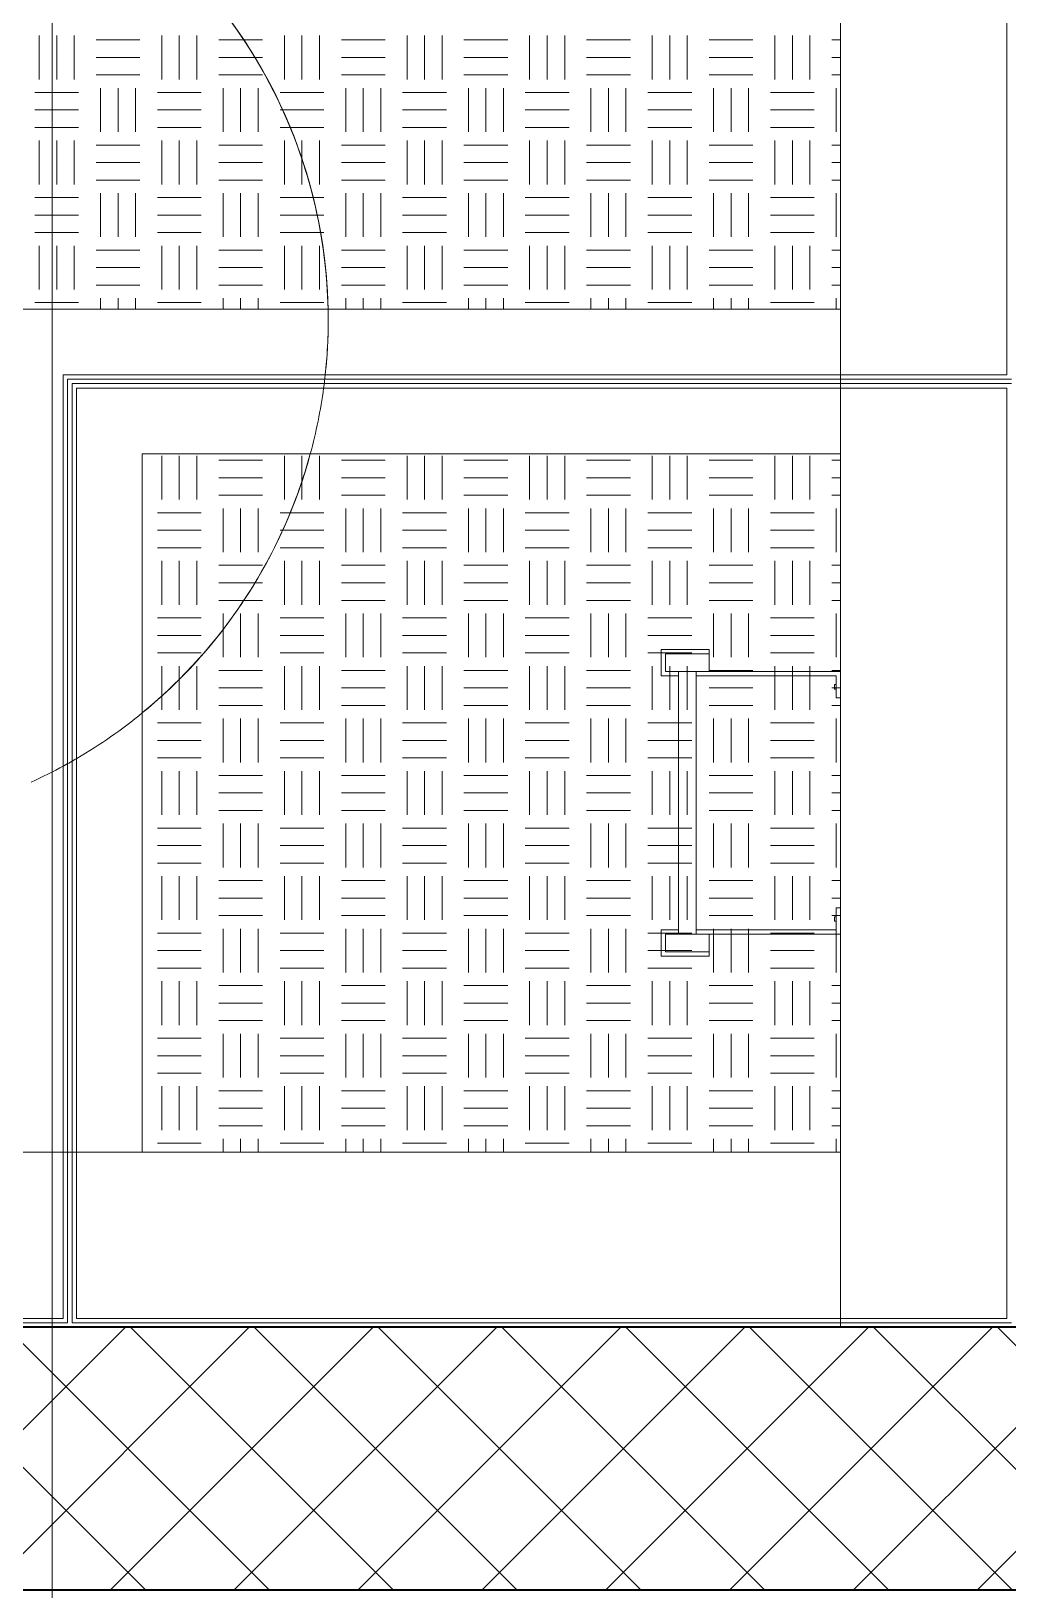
# Model space of a CAD drawing. Extents: x -1907 to 937, y -179 to 966.
# Drawn here: x -422.94 to -400.64, y 218.65 to 254.25 of the extents above; entities that cross this region are included whole.
import ezdxf
from ezdxf.lldxf.tags import DXFTag

# ---------------------------------------------------------------- set-up
doc = ezdxf.new("R2010")
doc.units = 0
doc.layers.get('0').update_dxf_attribs({"lineweight": 13})
for name, color, linetype, lineweight in [('A-DETL-____-HDLN', 7, '_Verdeckte Linien_', 9), ('A-FLOR-____-OTLN', 7, 'Continuous', 9), ('A-FLOR-____-OVHD', 7, 'Strichpunkt - Fein', 9), ('A-GENM-____-OTLN', 7, 'Continuous', 9), ('A-WALL-____-MCUT', 7, 'Continuous', 35), ('A-WALL-____-PATT', 7, 'Continuous', 35), ('M-EQPM-____-OTLN', 7, 'Continuous', 9), ('S-GRID-____-OTLN', 7, 'Continuous', 5), ('Vertikale Erschließung', 7, 'Continuous', 9)]:
    doc.layers.add(name, color=color, linetype=linetype, lineweight=lineweight)
tags = doc.linetypes.add('_Rasterlinie_', pattern=[0.375, 0.2, -0.05, 0.075, -0.05]).pattern_tags.tags
tags[10:11] = [DXFTag(74, 4), DXFTag(75, 0), DXFTag(340, '0'), DXFTag(46, 1.0), DXFTag(50, 0.0), DXFTag(44, 0.0), DXFTag(45, 0.0)]
tags[8:9] = [DXFTag(74, 4), DXFTag(75, 0), DXFTag(340, '0'), DXFTag(46, 1.0), DXFTag(50, 0.0), DXFTag(44, 0.0), DXFTag(45, 0.0)]
tags[6:7] = [DXFTag(74, 4), DXFTag(75, 0), DXFTag(340, '0'), DXFTag(46, 1.0), DXFTag(50, 0.0), DXFTag(44, 0.0), DXFTag(45, 0.0)]
tags[4:5] = [DXFTag(74, 4), DXFTag(75, 0), DXFTag(340, '0'), DXFTag(46, 1.0), DXFTag(50, 0.0), DXFTag(44, 0.0), DXFTag(45, 0.0)]
tags = doc.linetypes.add('_Verdeckte Linien_', pattern=[0.15, 0.1, -0.05]).pattern_tags.tags
tags[6:7] = [DXFTag(74, 4), DXFTag(75, 0), DXFTag(340, '0'), DXFTag(46, 1.0), DXFTag(50, 0.0), DXFTag(44, 0.0), DXFTag(45, 0.0)]
tags[4:5] = [DXFTag(74, 4), DXFTag(75, 0), DXFTag(340, '0'), DXFTag(46, 1.0), DXFTag(50, 0.0), DXFTag(44, 0.0), DXFTag(45, 0.0)]
tags = doc.linetypes.add('Strichpunkt - Fein', pattern=[0.2, 0.1, -0.05, 0, -0.05]).pattern_tags.tags
tags[10:11] = [DXFTag(74, 4), DXFTag(75, 0), DXFTag(340, '0'), DXFTag(46, 1.0), DXFTag(50, 0.0), DXFTag(44, 0.0), DXFTag(45, 0.0)]
tags[8:9] = [DXFTag(74, 4), DXFTag(75, 0), DXFTag(340, '0'), DXFTag(46, 1.0), DXFTag(50, 0.0), DXFTag(44, 0.0), DXFTag(45, 0.0)]
tags[6:7] = [DXFTag(74, 4), DXFTag(75, 0), DXFTag(340, '0'), DXFTag(46, 1.0), DXFTag(50, 0.0), DXFTag(44, 0.0), DXFTag(45, 0.0)]
tags[4:5] = [DXFTag(74, 4), DXFTag(75, 0), DXFTag(340, '0'), DXFTag(46, 1.0), DXFTag(50, 0.0), DXFTag(44, 0.0), DXFTag(45, 0.0)]

# ---------------------------------------------------------------- blocks, each defined once
blk = doc.blocks.new('Referenz-A0UJ2810XE', base_point=(-1920.131, -159.413))
at = {"layer": 'A-DETL-____-HDLN', "color": 0, "linetype": '_Verdeckte Linien_', "ltscale": 0.13}
blk.add_line((-404.461, 224.65), (-404.461, 270.65), dxfattribs=at)
at = {"layer": 'A-FLOR-____-OTLN', "color": 0, "linetype": 'Continuous', "ltscale": 0.13}
for p, q in [((-404.461, 228.65), (-404.461, 270.65)), ((-450.461, 228.65), (-404.461, 228.65))]:
    blk.add_line(p, q, dxfattribs=at)
at = {"layer": 'A-FLOR-____-OVHD', "color": 0, "linetype": 'Strichpunkt - Fein', "ltscale": 0.13}
blk.add_line((-33.561, 224.65), (-797.461, 224.65), dxfattribs=at)
at = {"layer": 'A-GENM-____-OTLN', "color": 0, "linetype": 'Continuous', "ltscale": 0.13}
for p, q in [((-400.661, 274.45), (-400.661, 246.4)), ((-400.661, 246.4), (-400.661, 274.45)), ((-404.461, 270.65), (-404.461, 247.9)), ((-404.461, 247.9), (-404.461, 270.65)), ((-422.761, 253.15), (-422.761, 254.15)), ((-422.361, 253.15), (-422.361, 254.15)), ((-421.961, 253.15), (-421.961, 254.15)), ((-420.461, 254.05), (-421.461, 254.05)), ((-419.961, 253.15), (-419.961, 254.15)), ((-419.561, 253.15), (-419.561, 254.15)), ((-419.161, 253.15), (-419.161, 254.15)), ((-417.661, 254.05), (-418.661, 254.05)), ((-417.161, 253.15), (-417.161, 254.15)), ((-416.761, 253.15), (-416.761, 254.15)), ((-416.361, 253.15), (-416.361, 254.15)), ((-414.861, 254.05), (-415.861, 254.05)), ((-414.361, 253.15), (-414.361, 254.15)), ((-413.961, 253.15), (-413.961, 254.15)), ((-413.561, 253.15), (-413.561, 254.15)), ((-412.061, 254.05), (-413.061, 254.05)), ((-411.561, 253.15), (-411.561, 254.15)), ((-411.161, 253.15), (-411.161, 254.15)), ((-410.761, 253.15), (-410.761, 254.15)), ((-409.261, 254.05), (-410.261, 254.05)), ((-408.761, 253.15), (-408.761, 254.15)), ((-408.361, 253.15), (-408.361, 254.15)), ((-407.961, 253.15), (-407.961, 254.15)), ((-406.461, 254.05), (-407.461, 254.05)), ((-405.961, 253.15), (-405.961, 254.15)), ((-405.561, 253.15), (-405.561, 254.15)), ((-405.161, 253.15), (-405.161, 254.15)), ((-404.461, 254.05), (-404.661, 254.05)), ((-420.461, 253.65), (-421.461, 253.65)), ((-417.661, 253.65), (-418.661, 253.65)), ((-414.861, 253.65), (-415.861, 253.65)), ((-412.061, 253.65), (-413.061, 253.65)), ((-409.261, 253.65), (-410.261, 253.65)), ((-406.461, 253.65), (-407.461, 253.65)), ((-404.461, 253.65), (-404.661, 253.65)), ((-420.461, 253.25), (-421.461, 253.25)), ((-417.661, 253.25), (-418.661, 253.25)), ((-414.861, 253.25), (-415.861, 253.25)), ((-412.061, 253.25), (-413.061, 253.25)), ((-409.261, 253.25), (-410.261, 253.25)), ((-406.461, 253.25), (-407.461, 253.25)), ((-404.461, 253.25), (-404.661, 253.25)), ((-421.861, 252.85), (-422.861, 252.85)), ((-421.361, 251.95), (-421.361, 252.95)), ((-420.961, 251.95), (-420.961, 252.95)), ((-420.561, 251.95), (-420.561, 252.95)), ((-419.061, 252.85), (-420.061, 252.85)), ((-418.561, 251.95), (-418.561, 252.95)), ((-418.161, 251.95), (-418.161, 252.95)), ((-417.761, 251.95), (-417.761, 252.95)), ((-416.261, 252.85), (-417.261, 252.85)), ((-415.761, 251.95), (-415.761, 252.95)), ((-415.361, 251.95), (-415.361, 252.95)), ((-414.961, 251.95), (-414.961, 252.95)), ((-413.461, 252.85), (-414.461, 252.85)), ((-412.961, 251.95), (-412.961, 252.95)), ((-412.561, 251.95), (-412.561, 252.95)), ((-412.161, 251.95), (-412.161, 252.95)), ((-410.661, 252.85), (-411.661, 252.85)), ((-410.161, 251.95), (-410.161, 252.95)), ((-409.761, 251.95), (-409.761, 252.95)), ((-409.361, 251.95), (-409.361, 252.95)), ((-407.861, 252.85), (-408.861, 252.85)), ((-407.361, 251.95), (-407.361, 252.95)), ((-406.961, 251.95), (-406.961, 252.95)), ((-406.561, 251.95), (-406.561, 252.95)), ((-405.061, 252.85), (-406.061, 252.85)), ((-404.561, 251.95), (-404.561, 252.95)), ((-421.861, 252.45), (-422.861, 252.45)), ((-419.061, 252.45), (-420.061, 252.45)), ((-416.261, 252.45), (-417.261, 252.45)), ((-413.461, 252.45), (-414.461, 252.45)), ((-410.661, 252.45), (-411.661, 252.45)), ((-407.861, 252.45), (-408.861, 252.45)), ((-405.061, 252.45), (-406.061, 252.45)), ((-421.861, 252.05), (-422.861, 252.05)), ((-419.061, 252.05), (-420.061, 252.05)), ((-416.261, 252.05), (-417.261, 252.05)), ((-413.461, 252.05), (-414.461, 252.05)), ((-410.661, 252.05), (-411.661, 252.05)), ((-407.861, 252.05), (-408.861, 252.05)), ((-405.061, 252.05), (-406.061, 252.05)), ((-422.761, 250.75), (-422.761, 251.75)), ((-422.361, 250.75), (-422.361, 251.75)), ((-421.961, 250.75), (-421.961, 251.75)), ((-419.961, 250.75), (-419.961, 251.75)), ((-419.561, 250.75), (-419.561, 251.75)), ((-419.161, 250.75), (-419.161, 251.75)), ((-417.161, 250.75), (-417.161, 251.75)), ((-416.761, 250.75), (-416.761, 251.75)), ((-416.361, 250.75), (-416.361, 251.75)), ((-414.361, 250.75), (-414.361, 251.75)), ((-413.961, 250.75), (-413.961, 251.75)), ((-413.561, 250.75), (-413.561, 251.75)), ((-411.561, 250.75), (-411.561, 251.75)), ((-411.161, 250.75), (-411.161, 251.75)), ((-410.761, 250.75), (-410.761, 251.75)), ((-408.761, 250.75), (-408.761, 251.75)), ((-408.361, 250.75), (-408.361, 251.75)), ((-407.961, 250.75), (-407.961, 251.75)), ((-405.961, 250.75), (-405.961, 251.75)), ((-405.561, 250.75), (-405.561, 251.75)), ((-405.161, 250.75), (-405.161, 251.75)), ((-420.461, 251.65), (-421.461, 251.65)), ((-417.661, 251.65), (-418.661, 251.65)), ((-414.861, 251.65), (-415.861, 251.65)), ((-412.061, 251.65), (-413.061, 251.65)), ((-409.261, 251.65), (-410.261, 251.65)), ((-406.461, 251.65), (-407.461, 251.65)), ((-404.461, 251.65), (-404.661, 251.65)), ((-420.461, 251.25), (-421.461, 251.25)), ((-417.661, 251.25), (-418.661, 251.25)), ((-414.861, 251.25), (-415.861, 251.25)), ((-412.061, 251.25), (-413.061, 251.25)), ((-409.261, 251.25), (-410.261, 251.25)), ((-406.461, 251.25), (-407.461, 251.25)), ((-404.461, 251.25), (-404.661, 251.25)), ((-420.461, 250.85), (-421.461, 250.85)), ((-417.661, 250.85), (-418.661, 250.85)), ((-414.861, 250.85), (-415.861, 250.85)), ((-412.061, 250.85), (-413.061, 250.85)), ((-409.261, 250.85), (-410.261, 250.85)), ((-406.461, 250.85), (-407.461, 250.85)), ((-404.461, 250.85), (-404.661, 250.85)), ((-421.861, 250.45), (-422.861, 250.45)), ((-421.361, 249.55), (-421.361, 250.55)), ((-420.961, 249.55), (-420.961, 250.55)), ((-420.561, 249.55), (-420.561, 250.55)), ((-419.061, 250.45), (-420.061, 250.45)), ((-418.561, 249.55), (-418.561, 250.55)), ((-418.161, 249.55), (-418.161, 250.55)), ((-417.761, 249.55), (-417.761, 250.55)), ((-416.261, 250.45), (-417.261, 250.45)), ((-415.761, 249.55), (-415.761, 250.55)), ((-415.361, 249.55), (-415.361, 250.55)), ((-414.961, 249.55), (-414.961, 250.55)), ((-413.461, 250.45), (-414.461, 250.45)), ((-412.961, 249.55), (-412.961, 250.55)), ((-412.561, 249.55), (-412.561, 250.55)), ((-412.161, 249.55), (-412.161, 250.55)), ((-410.661, 250.45), (-411.661, 250.45)), ((-410.161, 249.55), (-410.161, 250.55)), ((-409.761, 249.55), (-409.761, 250.55)), ((-409.361, 249.55), (-409.361, 250.55)), ((-407.861, 250.45), (-408.861, 250.45)), ((-407.361, 249.55), (-407.361, 250.55)), ((-406.961, 249.55), (-406.961, 250.55)), ((-406.561, 249.55), (-406.561, 250.55)), ((-405.061, 250.45), (-406.061, 250.45)), ((-404.561, 249.55), (-404.561, 250.55)), ((-421.861, 250.05), (-422.861, 250.05)), ((-419.061, 250.05), (-420.061, 250.05)), ((-416.261, 250.05), (-417.261, 250.05)), ((-413.461, 250.05), (-414.461, 250.05)), ((-410.661, 250.05), (-411.661, 250.05)), ((-407.861, 250.05), (-408.861, 250.05)), ((-405.061, 250.05), (-406.061, 250.05)), ((-421.861, 249.65), (-422.861, 249.65)), ((-419.061, 249.65), (-420.061, 249.65)), ((-416.261, 249.65), (-417.261, 249.65)), ((-413.461, 249.65), (-414.461, 249.65)), ((-410.661, 249.65), (-411.661, 249.65)), ((-407.861, 249.65), (-408.861, 249.65)), ((-405.061, 249.65), (-406.061, 249.65)), ((-422.761, 248.35), (-422.761, 249.35)), ((-422.361, 248.35), (-422.361, 249.35)), ((-421.961, 248.35), (-421.961, 249.35)), ((-420.461, 249.25), (-421.461, 249.25)), ((-419.961, 248.35), (-419.961, 249.35)), ((-419.561, 248.35), (-419.561, 249.35)), ((-419.161, 248.35), (-419.161, 249.35)), ((-417.661, 249.25), (-418.661, 249.25)), ((-417.161, 248.35), (-417.161, 249.35)), ((-416.761, 248.35), (-416.761, 249.35)), ((-416.361, 248.35), (-416.361, 249.35)), ((-414.861, 249.25), (-415.861, 249.25)), ((-414.361, 248.35), (-414.361, 249.35)), ((-413.961, 248.35), (-413.961, 249.35)), ((-413.561, 248.35), (-413.561, 249.35)), ((-412.061, 249.25), (-413.061, 249.25)), ((-411.561, 248.35), (-411.561, 249.35)), ((-411.161, 248.35), (-411.161, 249.35)), ((-410.761, 248.35), (-410.761, 249.35)), ((-409.261, 249.25), (-410.261, 249.25)), ((-408.761, 248.35), (-408.761, 249.35)), ((-408.361, 248.35), (-408.361, 249.35)), ((-407.961, 248.35), (-407.961, 249.35)), ((-406.461, 249.25), (-407.461, 249.25)), ((-405.961, 248.35), (-405.961, 249.35)), ((-405.561, 248.35), (-405.561, 249.35)), ((-405.161, 248.35), (-405.161, 249.35)), ((-404.461, 249.25), (-404.661, 249.25)), ((-420.461, 248.85), (-421.461, 248.85)), ((-417.661, 248.85), (-418.661, 248.85)), ((-414.861, 248.85), (-415.861, 248.85)), ((-412.061, 248.85), (-413.061, 248.85)), ((-409.261, 248.85), (-410.261, 248.85)), ((-406.461, 248.85), (-407.461, 248.85)), ((-404.461, 248.85), (-404.661, 248.85)), ((-420.461, 248.45), (-421.461, 248.45)), ((-421.361, 247.9), (-421.361, 248.15)), ((-420.961, 247.9), (-420.961, 248.15)), ((-420.561, 247.9), (-420.561, 248.15)), ((-417.661, 248.45), (-418.661, 248.45)), ((-418.561, 247.9), (-418.561, 248.15)), ((-418.161, 247.9), (-418.161, 248.15)), ((-417.761, 247.9), (-417.761, 248.15)), ((-414.861, 248.45), (-415.861, 248.45)), ((-415.761, 247.9), (-415.761, 248.15)), ((-415.361, 247.9), (-415.361, 248.15)), ((-414.961, 247.9), (-414.961, 248.15)), ((-412.061, 248.45), (-413.061, 248.45)), ((-412.961, 247.9), (-412.961, 248.15)), ((-412.561, 247.9), (-412.561, 248.15)), ((-412.161, 247.9), (-412.161, 248.15)), ((-409.261, 248.45), (-410.261, 248.45)), ((-410.161, 247.9), (-410.161, 248.15)), ((-409.761, 247.9), (-409.761, 248.15)), ((-409.361, 247.9), (-409.361, 248.15)), ((-406.461, 248.45), (-407.461, 248.45)), ((-407.361, 247.9), (-407.361, 248.15)), ((-406.961, 247.9), (-406.961, 248.15)), ((-406.561, 247.9), (-406.561, 248.15)), ((-404.461, 248.45), (-404.661, 248.45)), ((-404.561, 247.9), (-404.561, 248.15)), ((-404.461, 247.9), (-423.711, 247.9)), ((-423.711, 247.9), (-404.461, 247.9)), ((-421.861, 248.05), (-422.861, 248.05)), ((-419.061, 248.05), (-420.061, 248.05)), ((-416.261, 248.05), (-417.261, 248.05)), ((-413.461, 248.05), (-414.461, 248.05)), ((-410.661, 248.05), (-411.661, 248.05)), ((-407.861, 248.05), (-408.861, 248.05)), ((-405.061, 248.05), (-406.061, 248.05)), ((-400.661, 246.4), (-422.211, 246.4)), ((-422.211, 246.4), (-422.211, 224.85)), ((-422.211, 224.85), (-422.211, 246.4)), ((-422.211, 246.4), (-400.661, 246.4)), ((-422.111, 224.75), (-422.111, 246.3)), ((-422.111, 224.75), (-422.111, 246.3)), ((-400.561, 246.3), (-422.111, 246.3)), ((-422.111, 246.3), (-400.561, 246.3)), ((-422.011, 246.2), (-422.011, 224.75)), ((-400.561, 246.2), (-422.011, 246.2)), ((-422.011, 224.75), (-422.011, 246.2)), ((-422.011, 246.2), (-400.561, 246.2)), ((-400.661, 246.1), (-421.911, 246.1)), ((-421.911, 246.1), (-421.911, 224.85)), ((-421.911, 224.85), (-421.911, 246.1)), ((-421.911, 246.1), (-400.661, 246.1)), ((-400.661, 224.85), (-400.661, 246.1)), ((-400.661, 246.1), (-400.661, 224.85)), ((-420.411, 228.65), (-420.411, 244.6)), ((-420.411, 228.65), (-420.411, 244.6)), ((-404.461, 244.6), (-420.411, 244.6)), ((-420.411, 244.6), (-404.461, 244.6)), ((-404.461, 244.6), (-404.461, 228.65)), ((-404.461, 228.65), (-404.461, 244.6)), ((-419.961, 243.55), (-419.961, 244.55)), ((-419.561, 243.55), (-419.561, 244.55)), ((-419.161, 243.55), (-419.161, 244.55)), ((-417.661, 244.45), (-418.661, 244.45)), ((-417.161, 243.55), (-417.161, 244.55)), ((-416.761, 243.55), (-416.761, 244.55)), ((-416.361, 243.55), (-416.361, 244.55)), ((-414.861, 244.45), (-415.861, 244.45)), ((-414.361, 243.55), (-414.361, 244.55)), ((-413.961, 243.55), (-413.961, 244.55)), ((-413.561, 243.55), (-413.561, 244.55)), ((-412.061, 244.45), (-413.061, 244.45)), ((-411.561, 243.55), (-411.561, 244.55)), ((-411.161, 243.55), (-411.161, 244.55)), ((-410.761, 243.55), (-410.761, 244.55)), ((-409.261, 244.45), (-410.261, 244.45)), ((-408.761, 243.55), (-408.761, 244.55)), ((-408.361, 243.55), (-408.361, 244.55)), ((-407.961, 243.55), (-407.961, 244.55)), ((-406.461, 244.45), (-407.461, 244.45)), ((-405.961, 243.55), (-405.961, 244.55)), ((-405.561, 243.55), (-405.561, 244.55)), ((-405.161, 243.55), (-405.161, 244.55)), ((-404.461, 244.45), (-404.661, 244.45)), ((-417.661, 244.05), (-418.661, 244.05)), ((-414.861, 244.05), (-415.861, 244.05)), ((-412.061, 244.05), (-413.061, 244.05)), ((-409.261, 244.05), (-410.261, 244.05)), ((-406.461, 244.05), (-407.461, 244.05)), ((-404.461, 244.05), (-404.661, 244.05)), ((-417.661, 243.65), (-418.661, 243.65)), ((-414.861, 243.65), (-415.861, 243.65)), ((-412.061, 243.65), (-413.061, 243.65)), ((-409.261, 243.65), (-410.261, 243.65)), ((-406.461, 243.65), (-407.461, 243.65)), ((-404.461, 243.65), (-404.661, 243.65)), ((-419.061, 243.25), (-420.061, 243.25)), ((-418.561, 242.35), (-418.561, 243.35)), ((-418.161, 242.35), (-418.161, 243.35)), ((-417.761, 242.35), (-417.761, 243.35)), ((-416.261, 243.25), (-417.261, 243.25)), ((-415.761, 242.35), (-415.761, 243.35)), ((-415.361, 242.35), (-415.361, 243.35)), ((-414.961, 242.35), (-414.961, 243.35)), ((-413.461, 243.25), (-414.461, 243.25)), ((-412.961, 242.35), (-412.961, 243.35)), ((-412.561, 242.35), (-412.561, 243.35)), ((-412.161, 242.35), (-412.161, 243.35)), ((-410.661, 243.25), (-411.661, 243.25)), ((-410.161, 242.35), (-410.161, 243.35)), ((-409.761, 242.35), (-409.761, 243.35)), ((-409.361, 242.35), (-409.361, 243.35)), ((-407.861, 243.25), (-408.861, 243.25)), ((-407.361, 242.35), (-407.361, 243.35)), ((-406.961, 242.35), (-406.961, 243.35)), ((-406.561, 242.35), (-406.561, 243.35)), ((-405.061, 243.25), (-406.061, 243.25)), ((-404.561, 242.35), (-404.561, 243.35)), ((-419.061, 242.85), (-420.061, 242.85)), ((-416.261, 242.85), (-417.261, 242.85)), ((-413.461, 242.85), (-414.461, 242.85)), ((-410.661, 242.85), (-411.661, 242.85)), ((-407.861, 242.85), (-408.861, 242.85)), ((-405.061, 242.85), (-406.061, 242.85)), ((-419.061, 242.45), (-420.061, 242.45)), ((-416.261, 242.45), (-417.261, 242.45)), ((-413.461, 242.45), (-414.461, 242.45)), ((-410.661, 242.45), (-411.661, 242.45)), ((-407.861, 242.45), (-408.861, 242.45)), ((-405.061, 242.45), (-406.061, 242.45)), ((-419.961, 241.15), (-419.961, 242.15)), ((-419.561, 241.15), (-419.561, 242.15)), ((-419.161, 241.15), (-419.161, 242.15)), ((-417.161, 241.15), (-417.161, 242.15)), ((-416.761, 241.15), (-416.761, 242.15)), ((-416.361, 241.15), (-416.361, 242.15)), ((-414.361, 241.15), (-414.361, 242.15)), ((-413.961, 241.15), (-413.961, 242.15)), ((-413.561, 241.15), (-413.561, 242.15)), ((-411.561, 241.15), (-411.561, 242.15)), ((-411.161, 241.15), (-411.161, 242.15)), ((-410.761, 241.15), (-410.761, 242.15)), ((-408.761, 241.15), (-408.761, 242.15)), ((-408.361, 241.15), (-408.361, 242.15)), ((-407.961, 241.15), (-407.961, 242.15)), ((-405.961, 241.15), (-405.961, 242.15)), ((-405.561, 241.15), (-405.561, 242.15)), ((-405.161, 241.15), (-405.161, 242.15)), ((-417.661, 242.05), (-418.661, 242.05)), ((-414.861, 242.05), (-415.861, 242.05)), ((-412.061, 242.05), (-413.061, 242.05)), ((-409.261, 242.05), (-410.261, 242.05)), ((-406.461, 242.05), (-407.461, 242.05)), ((-404.461, 242.05), (-404.661, 242.05)), ((-417.661, 241.65), (-418.661, 241.65)), ((-414.861, 241.65), (-415.861, 241.65)), ((-412.061, 241.65), (-413.061, 241.65)), ((-409.261, 241.65), (-410.261, 241.65)), ((-406.461, 241.65), (-407.461, 241.65)), ((-404.461, 241.65), (-404.661, 241.65)), ((-417.661, 241.25), (-418.661, 241.25)), ((-414.861, 241.25), (-415.861, 241.25)), ((-412.061, 241.25), (-413.061, 241.25)), ((-409.261, 241.25), (-410.261, 241.25)), ((-406.461, 241.25), (-407.461, 241.25)), ((-404.461, 241.25), (-404.661, 241.25)), ((-419.061, 240.85), (-420.061, 240.85)), ((-418.561, 239.95), (-418.561, 240.95)), ((-418.161, 239.95), (-418.161, 240.95)), ((-417.761, 239.95), (-417.761, 240.95)), ((-416.261, 240.85), (-417.261, 240.85)), ((-415.761, 239.95), (-415.761, 240.95)), ((-415.361, 239.95), (-415.361, 240.95)), ((-414.961, 239.95), (-414.961, 240.95)), ((-413.461, 240.85), (-414.461, 240.85)), ((-412.961, 239.95), (-412.961, 240.95)), ((-412.561, 239.95), (-412.561, 240.95)), ((-412.161, 239.95), (-412.161, 240.95)), ((-410.661, 240.85), (-411.661, 240.85)), ((-410.161, 239.95), (-410.161, 240.95)), ((-409.761, 239.95), (-409.761, 240.95)), ((-409.361, 239.95), (-409.361, 240.95)), ((-407.861, 240.85), (-408.861, 240.85)), ((-407.361, 239.95), (-407.361, 240.95)), ((-406.961, 239.95), (-406.961, 240.95)), ((-406.561, 239.95), (-406.561, 240.95)), ((-405.061, 240.85), (-406.061, 240.85)), ((-404.561, 239.95), (-404.561, 240.95)), ((-419.061, 240.45), (-420.061, 240.45)), ((-416.261, 240.45), (-417.261, 240.45)), ((-413.461, 240.45), (-414.461, 240.45)), ((-410.661, 240.45), (-411.661, 240.45)), ((-407.861, 240.45), (-408.861, 240.45)), ((-405.061, 240.45), (-406.061, 240.45)), ((-419.061, 240.05), (-420.061, 240.05)), ((-416.261, 240.05), (-417.261, 240.05)), ((-413.461, 240.05), (-414.461, 240.05)), ((-410.661, 240.05), (-411.661, 240.05)), ((-407.861, 240.05), (-408.861, 240.05)), ((-405.061, 240.05), (-406.061, 240.05)), ((-419.961, 238.75), (-419.961, 239.75)), ((-419.561, 238.75), (-419.561, 239.75)), ((-419.161, 238.75), (-419.161, 239.75)), ((-417.661, 239.65), (-418.661, 239.65)), ((-417.161, 238.75), (-417.161, 239.75)), ((-416.761, 238.75), (-416.761, 239.75)), ((-416.361, 238.75), (-416.361, 239.75)), ((-414.861, 239.65), (-415.861, 239.65)), ((-414.361, 238.75), (-414.361, 239.75)), ((-413.961, 238.75), (-413.961, 239.75)), ((-413.561, 238.75), (-413.561, 239.75)), ((-412.061, 239.65), (-413.061, 239.65)), ((-411.561, 238.75), (-411.561, 239.75)), ((-411.161, 238.75), (-411.161, 239.75)), ((-410.761, 238.75), (-410.761, 239.75)), ((-409.261, 239.65), (-410.261, 239.65)), ((-408.761, 238.75), (-408.761, 239.75)), ((-408.361, 238.75), (-408.361, 239.75)), ((-407.961, 238.75), (-407.961, 239.75)), ((-406.461, 239.65), (-407.461, 239.65)), ((-405.961, 238.75), (-405.961, 239.75)), ((-405.561, 238.75), (-405.561, 239.75)), ((-405.161, 238.75), (-405.161, 239.75)), ((-404.461, 239.65), (-404.661, 239.65)), ((-417.661, 239.25), (-418.661, 239.25)), ((-414.861, 239.25), (-415.861, 239.25)), ((-412.061, 239.25), (-413.061, 239.25)), ((-409.261, 239.25), (-410.261, 239.25)), ((-406.461, 239.25), (-407.461, 239.25)), ((-404.461, 239.25), (-404.661, 239.25)), ((-417.661, 238.85), (-418.661, 238.85)), ((-418.561, 237.55), (-418.561, 238.55)), ((-418.161, 237.55), (-418.161, 238.55)), ((-417.761, 237.55), (-417.761, 238.55)), ((-414.861, 238.85), (-415.861, 238.85)), ((-415.761, 237.55), (-415.761, 238.55)), ((-415.361, 237.55), (-415.361, 238.55)), ((-414.961, 237.55), (-414.961, 238.55)), ((-412.061, 238.85), (-413.061, 238.85)), ((-412.961, 237.55), (-412.961, 238.55)), ((-412.561, 237.55), (-412.561, 238.55)), ((-412.161, 237.55), (-412.161, 238.55)), ((-409.261, 238.85), (-410.261, 238.85)), ((-410.161, 237.55), (-410.161, 238.55)), ((-409.761, 237.55), (-409.761, 238.55)), ((-409.361, 237.55), (-409.361, 238.55)), ((-406.461, 238.85), (-407.461, 238.85)), ((-407.361, 237.55), (-407.361, 238.55)), ((-406.961, 237.55), (-406.961, 238.55)), ((-406.561, 237.55), (-406.561, 238.55)), ((-404.461, 238.85), (-404.661, 238.85)), ((-404.561, 237.55), (-404.561, 238.55)), ((-419.061, 238.45), (-420.061, 238.45)), ((-416.261, 238.45), (-417.261, 238.45)), ((-413.461, 238.45), (-414.461, 238.45)), ((-410.661, 238.45), (-411.661, 238.45)), ((-407.861, 238.45), (-408.861, 238.45)), ((-405.061, 238.45), (-406.061, 238.45)), ((-419.061, 238.05), (-420.061, 238.05)), ((-416.261, 238.05), (-417.261, 238.05)), ((-413.461, 238.05), (-414.461, 238.05)), ((-410.661, 238.05), (-411.661, 238.05)), ((-407.861, 238.05), (-408.861, 238.05)), ((-405.061, 238.05), (-406.061, 238.05)), ((-419.061, 237.65), (-420.061, 237.65)), ((-416.261, 237.65), (-417.261, 237.65)), ((-413.461, 237.65), (-414.461, 237.65)), ((-410.661, 237.65), (-411.661, 237.65)), ((-407.861, 237.65), (-408.861, 237.65)), ((-405.061, 237.65), (-406.061, 237.65)), ((-419.961, 236.35), (-419.961, 237.35)), ((-419.561, 236.35), (-419.561, 237.35)), ((-419.161, 236.35), (-419.161, 237.35)), ((-417.661, 237.25), (-418.661, 237.25)), ((-417.161, 236.35), (-417.161, 237.35)), ((-416.761, 236.35), (-416.761, 237.35)), ((-416.361, 236.35), (-416.361, 237.35)), ((-414.861, 237.25), (-415.861, 237.25)), ((-414.361, 236.35), (-414.361, 237.35)), ((-413.961, 236.35), (-413.961, 237.35)), ((-413.561, 236.35), (-413.561, 237.35)), ((-412.061, 237.25), (-413.061, 237.25)), ((-411.561, 236.35), (-411.561, 237.35)), ((-411.161, 236.35), (-411.161, 237.35)), ((-410.761, 236.35), (-410.761, 237.35)), ((-409.261, 237.25), (-410.261, 237.25)), ((-408.761, 236.35), (-408.761, 237.35)), ((-408.361, 236.35), (-408.361, 237.35)), ((-407.961, 236.35), (-407.961, 237.35)), ((-406.461, 237.25), (-407.461, 237.25)), ((-405.961, 236.35), (-405.961, 237.35)), ((-405.561, 236.35), (-405.561, 237.35)), ((-405.161, 236.35), (-405.161, 237.35)), ((-404.461, 237.25), (-404.661, 237.25)), ((-417.661, 236.85), (-418.661, 236.85)), ((-414.861, 236.85), (-415.861, 236.85)), ((-412.061, 236.85), (-413.061, 236.85)), ((-409.261, 236.85), (-410.261, 236.85)), ((-406.461, 236.85), (-407.461, 236.85)), ((-404.461, 236.85), (-404.661, 236.85)), ((-417.661, 236.45), (-418.661, 236.45)), ((-414.861, 236.45), (-415.861, 236.45)), ((-412.061, 236.45), (-413.061, 236.45)), ((-409.261, 236.45), (-410.261, 236.45)), ((-406.461, 236.45), (-407.461, 236.45)), ((-404.461, 236.45), (-404.661, 236.45)), ((-419.061, 236.05), (-420.061, 236.05)), ((-418.561, 235.15), (-418.561, 236.15)), ((-418.161, 235.15), (-418.161, 236.15)), ((-417.761, 235.15), (-417.761, 236.15)), ((-416.261, 236.05), (-417.261, 236.05)), ((-415.761, 235.15), (-415.761, 236.15)), ((-415.361, 235.15), (-415.361, 236.15)), ((-414.961, 235.15), (-414.961, 236.15)), ((-413.461, 236.05), (-414.461, 236.05)), ((-412.961, 235.15), (-412.961, 236.15)), ((-412.561, 235.15), (-412.561, 236.15)), ((-412.161, 235.15), (-412.161, 236.15)), ((-410.661, 236.05), (-411.661, 236.05)), ((-410.161, 235.15), (-410.161, 236.15)), ((-409.761, 235.15), (-409.761, 236.15)), ((-409.361, 235.15), (-409.361, 236.15)), ((-407.861, 236.05), (-408.861, 236.05)), ((-407.361, 235.15), (-407.361, 236.15)), ((-406.961, 235.15), (-406.961, 236.15)), ((-406.561, 235.15), (-406.561, 236.15)), ((-405.061, 236.05), (-406.061, 236.05)), ((-404.561, 235.15), (-404.561, 236.15)), ((-419.061, 235.65), (-420.061, 235.65)), ((-416.261, 235.65), (-417.261, 235.65)), ((-413.461, 235.65), (-414.461, 235.65)), ((-410.661, 235.65), (-411.661, 235.65)), ((-407.861, 235.65), (-408.861, 235.65)), ((-405.061, 235.65), (-406.061, 235.65)), ((-419.061, 235.25), (-420.061, 235.25)), ((-416.261, 235.25), (-417.261, 235.25)), ((-413.461, 235.25), (-414.461, 235.25)), ((-410.661, 235.25), (-411.661, 235.25)), ((-407.861, 235.25), (-408.861, 235.25)), ((-405.061, 235.25), (-406.061, 235.25)), ((-419.961, 233.95), (-419.961, 234.95)), ((-419.561, 233.95), (-419.561, 234.95)), ((-419.161, 233.95), (-419.161, 234.95)), ((-417.661, 234.85), (-418.661, 234.85)), ((-417.161, 233.95), (-417.161, 234.95)), ((-416.761, 233.95), (-416.761, 234.95)), ((-416.361, 233.95), (-416.361, 234.95)), ((-414.861, 234.85), (-415.861, 234.85)), ((-414.361, 233.95), (-414.361, 234.95)), ((-413.961, 233.95), (-413.961, 234.95)), ((-413.561, 233.95), (-413.561, 234.95)), ((-412.061, 234.85), (-413.061, 234.85)), ((-411.561, 233.95), (-411.561, 234.95)), ((-411.161, 233.95), (-411.161, 234.95)), ((-410.761, 233.95), (-410.761, 234.95)), ((-409.261, 234.85), (-410.261, 234.85)), ((-408.761, 233.95), (-408.761, 234.95)), ((-408.361, 233.95), (-408.361, 234.95)), ((-407.961, 233.95), (-407.961, 234.95)), ((-406.461, 234.85), (-407.461, 234.85)), ((-405.961, 233.95), (-405.961, 234.95)), ((-405.561, 233.95), (-405.561, 234.95)), ((-405.161, 233.95), (-405.161, 234.95)), ((-404.461, 234.85), (-404.661, 234.85)), ((-417.661, 234.45), (-418.661, 234.45)), ((-414.861, 234.45), (-415.861, 234.45)), ((-412.061, 234.45), (-413.061, 234.45)), ((-409.261, 234.45), (-410.261, 234.45)), ((-406.461, 234.45), (-407.461, 234.45)), ((-404.461, 234.45), (-404.661, 234.45)), ((-417.661, 234.05), (-418.661, 234.05)), ((-414.861, 234.05), (-415.861, 234.05)), ((-412.061, 234.05), (-413.061, 234.05)), ((-409.261, 234.05), (-410.261, 234.05)), ((-406.461, 234.05), (-407.461, 234.05)), ((-404.461, 234.05), (-404.661, 234.05)), ((-419.061, 233.65), (-420.061, 233.65)), ((-418.561, 232.75), (-418.561, 233.75)), ((-418.161, 232.75), (-418.161, 233.75)), ((-417.761, 232.75), (-417.761, 233.75)), ((-416.261, 233.65), (-417.261, 233.65)), ((-415.761, 232.75), (-415.761, 233.75)), ((-415.361, 232.75), (-415.361, 233.75)), ((-414.961, 232.75), (-414.961, 233.75)), ((-413.461, 233.65), (-414.461, 233.65)), ((-412.961, 232.75), (-412.961, 233.75)), ((-412.561, 232.75), (-412.561, 233.75)), ((-412.161, 232.75), (-412.161, 233.75)), ((-410.661, 233.65), (-411.661, 233.65)), ((-410.161, 232.75), (-410.161, 233.75)), ((-409.761, 232.75), (-409.761, 233.75)), ((-409.361, 232.75), (-409.361, 233.75)), ((-407.861, 233.65), (-408.861, 233.65)), ((-407.361, 232.75), (-407.361, 233.75)), ((-406.961, 232.75), (-406.961, 233.75)), ((-406.561, 232.75), (-406.561, 233.75)), ((-405.061, 233.65), (-406.061, 233.65)), ((-404.561, 232.75), (-404.561, 233.75)), ((-419.061, 233.25), (-420.061, 233.25)), ((-416.261, 233.25), (-417.261, 233.25)), ((-413.461, 233.25), (-414.461, 233.25)), ((-410.661, 233.25), (-411.661, 233.25)), ((-407.861, 233.25), (-408.861, 233.25)), ((-405.061, 233.25), (-406.061, 233.25)), ((-419.061, 232.85), (-420.061, 232.85)), ((-416.261, 232.85), (-417.261, 232.85)), ((-413.461, 232.85), (-414.461, 232.85)), ((-410.661, 232.85), (-411.661, 232.85)), ((-407.861, 232.85), (-408.861, 232.85)), ((-405.061, 232.85), (-406.061, 232.85)), ((-419.961, 231.55), (-419.961, 232.55)), ((-419.561, 231.55), (-419.561, 232.55)), ((-419.161, 231.55), (-419.161, 232.55)), ((-417.161, 231.55), (-417.161, 232.55)), ((-416.761, 231.55), (-416.761, 232.55)), ((-416.361, 231.55), (-416.361, 232.55)), ((-414.361, 231.55), (-414.361, 232.55)), ((-413.961, 231.55), (-413.961, 232.55)), ((-413.561, 231.55), (-413.561, 232.55)), ((-411.561, 231.55), (-411.561, 232.55)), ((-411.161, 231.55), (-411.161, 232.55)), ((-410.761, 231.55), (-410.761, 232.55)), ((-408.761, 231.55), (-408.761, 232.55)), ((-408.361, 231.55), (-408.361, 232.55)), ((-407.961, 231.55), (-407.961, 232.55)), ((-405.961, 231.55), (-405.961, 232.55)), ((-405.561, 231.55), (-405.561, 232.55)), ((-405.161, 231.55), (-405.161, 232.55)), ((-417.661, 232.45), (-418.661, 232.45)), ((-414.861, 232.45), (-415.861, 232.45)), ((-412.061, 232.45), (-413.061, 232.45)), ((-409.261, 232.45), (-410.261, 232.45)), ((-406.461, 232.45), (-407.461, 232.45)), ((-404.461, 232.45), (-404.661, 232.45)), ((-417.661, 232.05), (-418.661, 232.05)), ((-414.861, 232.05), (-415.861, 232.05)), ((-412.061, 232.05), (-413.061, 232.05)), ((-409.261, 232.05), (-410.261, 232.05)), ((-406.461, 232.05), (-407.461, 232.05)), ((-404.461, 232.05), (-404.661, 232.05)), ((-417.661, 231.65), (-418.661, 231.65)), ((-414.861, 231.65), (-415.861, 231.65)), ((-412.061, 231.65), (-413.061, 231.65)), ((-409.261, 231.65), (-410.261, 231.65)), ((-406.461, 231.65), (-407.461, 231.65)), ((-404.461, 231.65), (-404.661, 231.65)), ((-419.061, 231.25), (-420.061, 231.25)), ((-418.561, 230.35), (-418.561, 231.35)), ((-418.161, 230.35), (-418.161, 231.35)), ((-417.761, 230.35), (-417.761, 231.35)), ((-416.261, 231.25), (-417.261, 231.25)), ((-415.761, 230.35), (-415.761, 231.35)), ((-415.361, 230.35), (-415.361, 231.35)), ((-414.961, 230.35), (-414.961, 231.35)), ((-413.461, 231.25), (-414.461, 231.25)), ((-412.961, 230.35), (-412.961, 231.35)), ((-412.561, 230.35), (-412.561, 231.35)), ((-412.161, 230.35), (-412.161, 231.35)), ((-410.661, 231.25), (-411.661, 231.25)), ((-410.161, 230.35), (-410.161, 231.35)), ((-409.761, 230.35), (-409.761, 231.35)), ((-409.361, 230.35), (-409.361, 231.35)), ((-407.861, 231.25), (-408.861, 231.25)), ((-407.361, 230.35), (-407.361, 231.35)), ((-406.961, 230.35), (-406.961, 231.35)), ((-406.561, 230.35), (-406.561, 231.35)), ((-405.061, 231.25), (-406.061, 231.25)), ((-404.561, 230.35), (-404.561, 231.35)), ((-419.061, 230.85), (-420.061, 230.85)), ((-416.261, 230.85), (-417.261, 230.85)), ((-413.461, 230.85), (-414.461, 230.85)), ((-410.661, 230.85), (-411.661, 230.85)), ((-407.861, 230.85), (-408.861, 230.85)), ((-405.061, 230.85), (-406.061, 230.85)), ((-419.061, 230.45), (-420.061, 230.45)), ((-416.261, 230.45), (-417.261, 230.45)), ((-413.461, 230.45), (-414.461, 230.45)), ((-410.661, 230.45), (-411.661, 230.45)), ((-407.861, 230.45), (-408.861, 230.45)), ((-405.061, 230.45), (-406.061, 230.45)), ((-419.961, 229.15), (-419.961, 230.15)), ((-419.561, 229.15), (-419.561, 230.15)), ((-419.161, 229.15), (-419.161, 230.15)), ((-417.661, 230.05), (-418.661, 230.05)), ((-417.161, 229.15), (-417.161, 230.15)), ((-416.761, 229.15), (-416.761, 230.15)), ((-416.361, 229.15), (-416.361, 230.15)), ((-414.861, 230.05), (-415.861, 230.05)), ((-414.361, 229.15), (-414.361, 230.15)), ((-413.961, 229.15), (-413.961, 230.15)), ((-413.561, 229.15), (-413.561, 230.15)), ((-412.061, 230.05), (-413.061, 230.05)), ((-411.561, 229.15), (-411.561, 230.15)), ((-411.161, 229.15), (-411.161, 230.15)), ((-410.761, 229.15), (-410.761, 230.15)), ((-409.261, 230.05), (-410.261, 230.05)), ((-408.761, 229.15), (-408.761, 230.15)), ((-408.361, 229.15), (-408.361, 230.15)), ((-407.961, 229.15), (-407.961, 230.15)), ((-406.461, 230.05), (-407.461, 230.05)), ((-405.961, 229.15), (-405.961, 230.15)), ((-405.561, 229.15), (-405.561, 230.15)), ((-405.161, 229.15), (-405.161, 230.15)), ((-404.461, 230.05), (-404.661, 230.05)), ((-417.661, 229.65), (-418.661, 229.65)), ((-414.861, 229.65), (-415.861, 229.65)), ((-412.061, 229.65), (-413.061, 229.65)), ((-409.261, 229.65), (-410.261, 229.65)), ((-406.461, 229.65), (-407.461, 229.65)), ((-404.461, 229.65), (-404.661, 229.65)), ((-417.661, 229.25), (-418.661, 229.25)), ((-418.561, 228.65), (-418.561, 228.95)), ((-418.161, 228.65), (-418.161, 228.95)), ((-417.761, 228.65), (-417.761, 228.95)), ((-414.861, 229.25), (-415.861, 229.25)), ((-415.761, 228.65), (-415.761, 228.95)), ((-415.361, 228.65), (-415.361, 228.95)), ((-414.961, 228.65), (-414.961, 228.95)), ((-412.061, 229.25), (-413.061, 229.25)), ((-412.961, 228.65), (-412.961, 228.95)), ((-412.561, 228.65), (-412.561, 228.95)), ((-412.161, 228.65), (-412.161, 228.95)), ((-409.261, 229.25), (-410.261, 229.25)), ((-410.161, 228.65), (-410.161, 228.95)), ((-409.761, 228.65), (-409.761, 228.95)), ((-409.361, 228.65), (-409.361, 228.95)), ((-406.461, 229.25), (-407.461, 229.25)), ((-407.361, 228.65), (-407.361, 228.95)), ((-406.961, 228.65), (-406.961, 228.95)), ((-406.561, 228.65), (-406.561, 228.95)), ((-404.461, 229.25), (-404.661, 229.25)), ((-404.561, 228.65), (-404.561, 228.95)), ((-404.461, 228.65), (-420.411, 228.65)), ((-420.411, 228.65), (-404.461, 228.65)), ((-419.061, 228.85), (-420.061, 228.85)), ((-416.261, 228.85), (-417.261, 228.85)), ((-413.461, 228.85), (-414.461, 228.85)), ((-410.661, 228.85), (-411.661, 228.85)), ((-407.861, 228.85), (-408.861, 228.85)), ((-405.061, 228.85), (-406.061, 228.85)), ((-422.111, 224.75), (-454.361, 224.75)), ((-454.361, 224.75), (-422.111, 224.75)), ((-422.211, 224.85), (-454.261, 224.85)), ((-454.261, 224.85), (-422.211, 224.85)), ((-400.561, 224.75), (-422.011, 224.75)), ((-422.011, 224.75), (-400.561, 224.75)), ((-421.911, 224.85), (-400.661, 224.85)), ((-400.661, 224.85), (-421.911, 224.85))]:
    blk.add_line(p, q, dxfattribs=at)
at = {"layer": 'A-WALL-____-MCUT', "color": 0, "linetype": 'Continuous', "ltscale": 0.35}
for p, q in [((-337.661, 224.65), (-456.761, 224.65)), ((-456.761, 218.65), (-328.661, 218.65))]:
    blk.add_line(p, q, dxfattribs=at)
at = {"layer": 'A-WALL-____-PATT', "color": 0, "linetype": 'Continuous', "lineweight": 9, "ltscale": 0.13}
for p, q in [((-426.791, 218.651), (-420.792, 224.65)), ((-420.337, 218.651), (-426.336, 224.65)), ((-423.963, 218.651), (-417.964, 224.65)), ((-417.509, 218.651), (-423.507, 224.65)), ((-421.134, 218.651), (-415.135, 224.65)), ((-414.68, 218.651), (-420.679, 224.65)), ((-418.306, 218.651), (-412.307, 224.65)), ((-411.852, 218.652), (-417.851, 224.65)), ((-415.477, 218.651), (-409.479, 224.65)), ((-409.024, 218.652), (-415.022, 224.65)), ((-412.649, 218.652), (-406.65, 224.65)), ((-406.195, 218.652), (-412.194, 224.65)), ((-409.82, 218.652), (-403.822, 224.65)), ((-403.367, 218.652), (-409.365, 224.65)), ((-406.992, 218.652), (-400.993, 224.65)), ((-400.539, 218.652), (-406.537, 224.65)), ((-404.163, 218.652), (-398.165, 224.65)), ((-397.71, 218.652), (-403.708, 224.65)), ((-401.335, 218.652), (-395.336, 224.65)), ((-394.882, 218.652), (-400.88, 224.65))]:
    blk.add_line(p, q, dxfattribs=at)
at = {"layer": 'M-EQPM-____-OTLN', "color": 0, "linetype": 'Continuous', "ltscale": 0.13}
for major_axis, end_param in [((9.759, 6.271), 1.142397), ((11.597, 0.251), 1.549164), ((10.552, 4.819), 0.713998), ((11.597, 0.251), 0.549566), ((11.597, 0.251), 0.406766), ((11.532, -1.252), 0.129751), ((11.532, -1.252), 0.129751), ((11.6, 0), 0.021633), ((11.532, -1.252), 0.108118), ((11.496, -1.551), 0.02595), ((11.496, -1.551), 0.02595), ((11.496, -1.551), 0.02595), ((11.191, -3.053), 0.132266), ((11.191, -3.053), 0.132266), ((11.191, -3.053), 0.132266), ((7.361, -8.965), 0.617015), ((9.759, -6.271), 0.304865), ((11.13, -3.268), 0.019265), ((10.552, -4.819), 0.1428), ((8.767, -7.596), 0.285599), ((7.596, -8.767), 0.285599), ((7.361, -8.965), 0.169351), ((7.361, -8.965), 0.026551), ((5.862, -10.01), 0.157674), ((5.862, -10.01), 0.157674), ((5.862, -10.01), 0.157674), ((4.819, -10.552), 0.071883), ((4.819, -10.552), 0.071883), ((4.819, -10.552), 0.071883), ((5.564, -10.178), 0.029491), ((5.564, -10.178), 0.029491), ((5.564, -10.178), 0.029491)]:
    blk.add_ellipse((-427.761, 247.65), major_axis=major_axis, ratio=1, start_param=0, end_param=end_param, dxfattribs=at)
at = {"layer": 'S-GRID-____-OTLN', "color": 0, "linetype": '_Rasterlinie_', "ltscale": 0.13}
for p, q in [((-422.461, 186.65), (-422.461, 950.472)), ((-944.261, 218.65), (300.929, 218.65))]:
    blk.add_line(p, q, dxfattribs=at)
at = {"layer": 'Vertikale Erschließung', "color": 0, "linetype": 'Continuous', "ltscale": 0.13}
for p, q in [((-407.461, 240.125), (-408.561, 240.125)), ((-408.561, 240.125), (-408.561, 239.525)), ((-408.461, 240.025), (-408.461, 239.625)), ((-407.461, 240.025), (-408.461, 240.025)), ((-407.461, 240.025), (-407.461, 240.125)), ((-407.461, 239.625), (-407.461, 240.025)), ((-408.461, 239.625), (-407.461, 239.625)), ((-408.161, 239.625), (-408.161, 233.625)), ((-407.761, 233.625), (-407.761, 239.625)), ((-404.461, 239.625), (-407.461, 239.625)), ((-408.561, 239.525), (-408.161, 239.525)), ((-407.761, 239.525), (-404.561, 239.525)), ((-404.561, 239.325), (-404.601, 239.325)), ((-404.601, 239.325), (-404.601, 239.3)), ((-404.601, 239.325), (-404.601, 239.318)), ((-404.561, 239.325), (-404.601, 239.325)), ((-404.601, 239.325), (-404.601, 239.323)), ((-404.601, 239.325), (-404.601, 239.318)), ((-404.601, 239.323), (-404.601, 239.3)), ((-404.601, 239.318), (-404.601, 239.3)), ((-404.601, 239.318), (-404.601, 239.31)), ((-404.601, 239.31), (-404.601, 239.3)), ((-404.601, 239.3), (-404.601, 239.24)), ((-404.601, 239.3), (-404.601, 239.288)), ((-404.601, 239.3), (-404.601, 239.262)), ((-404.601, 239.3), (-404.601, 239.288)), ((-404.601, 239.288), (-404.601, 239.275)), ((-404.601, 239.288), (-404.601, 239.25)), ((-404.601, 239.275), (-404.601, 239.24)), ((-404.601, 239.262), (-404.601, 239.25)), ((-404.601, 239.25), (-404.601, 239.24)), ((-404.601, 239.25), (-404.601, 239.227)), ((-404.601, 239.24), (-404.601, 239.232)), ((-404.601, 239.24), (-404.601, 239.227)), ((-404.601, 239.24), (-404.601, 239.232)), ((-404.561, 239.525), (-404.561, 239.025)), ((-404.601, 239.232), (-404.601, 239.227)), ((-404.601, 239.232), (-404.601, 239.225)), ((-404.601, 239.227), (-404.601, 239.225)), ((-404.601, 239.227), (-404.601, 239.225)), ((-404.601, 239.227), (-404.601, 239.225)), ((-404.601, 239.225), (-404.561, 239.225)), ((-404.601, 239.225), (-404.561, 239.225)), ((-404.561, 239.025), (-404.461, 239.025)), ((-404.561, 234.025), (-404.601, 234.025)), ((-404.601, 234.025), (-404.601, 234.023)), ((-404.601, 234.025), (-404.601, 234.023)), ((-404.561, 234.025), (-404.601, 234.025)), ((-404.601, 234.025), (-404.601, 234.018)), ((-404.601, 234.025), (-404.601, 234.023)), ((-404.601, 234.023), (-404.601, 234)), ((-404.601, 234.023), (-404.601, 234.018)), ((-404.601, 234.023), (-404.601, 234)), ((-404.601, 234.018), (-404.601, 233.988)), ((-404.601, 234.018), (-404.601, 234.01)), ((-404.601, 234.01), (-404.601, 234)), ((-404.601, 234), (-404.601, 233.962)), ((-404.601, 234), (-404.601, 233.962)), ((-404.601, 234), (-404.601, 233.962)), ((-404.601, 233.988), (-404.601, 233.95)), ((-404.601, 233.962), (-404.601, 233.932)), ((-404.601, 233.962), (-404.601, 233.94)), ((-404.601, 233.962), (-404.601, 233.95)), ((-404.601, 233.95), (-404.601, 233.927)), ((-404.601, 233.95), (-404.601, 233.94)), ((-404.601, 233.94), (-404.601, 233.925)), ((-404.601, 233.94), (-404.601, 233.932)), ((-404.601, 233.932), (-404.601, 233.927)), ((-404.601, 233.932), (-404.601, 233.925)), ((-404.601, 233.927), (-404.601, 233.925)), ((-404.601, 233.927), (-404.601, 233.925)), ((-404.601, 233.925), (-404.561, 233.925)), ((-404.601, 233.925), (-404.561, 233.925)), ((-404.461, 234.225), (-404.561, 234.225)), ((-404.561, 234.225), (-404.561, 233.725)), ((-408.161, 233.725), (-408.561, 233.725)), ((-408.561, 233.725), (-408.561, 233.125)), ((-407.461, 233.625), (-408.461, 233.625)), ((-408.461, 233.625), (-408.461, 233.225)), ((-404.561, 233.725), (-407.761, 233.725)), ((-407.461, 233.625), (-404.461, 233.625)), ((-407.461, 233.225), (-407.461, 233.625)), ((-408.461, 233.225), (-407.461, 233.225)), ((-407.461, 233.125), (-407.461, 233.225)), ((-408.561, 233.125), (-407.461, 233.125))]:
    blk.add_line(p, q, dxfattribs=at)

msp = doc.modelspace()

# ---------------------------------------------------------------- block references
at = {"color": 9, "lineweight": 25, "ltscale": 0.25, "true_color": 0xc0c0c0}
msp.add_blockref('Referenz-A0UJ2810XE', (-1920.131, -159.413), dxfattribs=at)

doc.saveas('drawing.dxf')
